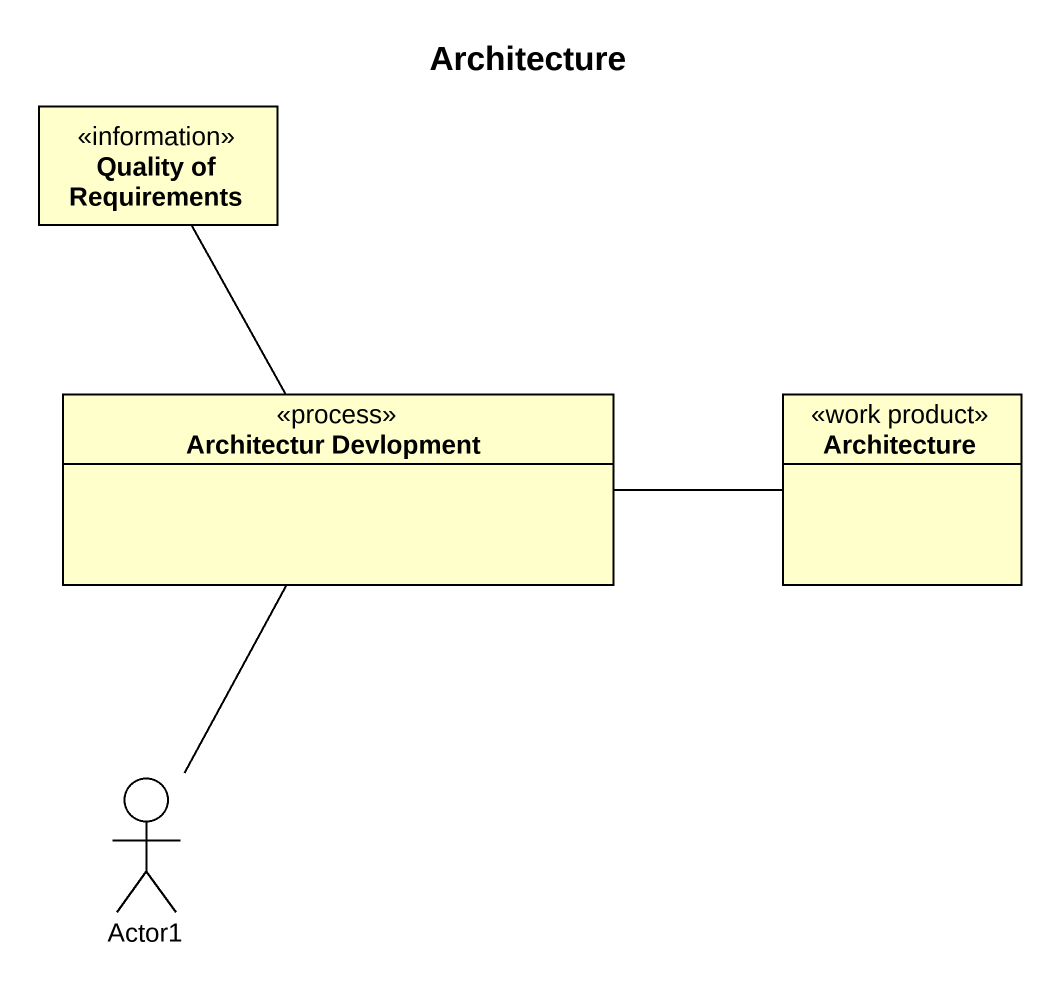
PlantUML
@startuml
title Architecture
allowmixing
hide circle
hide empty members
class "Quality of Requirements" as Quality_of_Requirements <<information>>
class "Architectur Devlopment" as Architectur_Devlopment <<process>>
class Architecture <<work product>>
actor Actor1
Quality_of_Requirements -- Architectur_Devlopment
Architectur_Devlopment -right- Architecture
Actor1 -up- Architectur_Devlopment
@enduml
